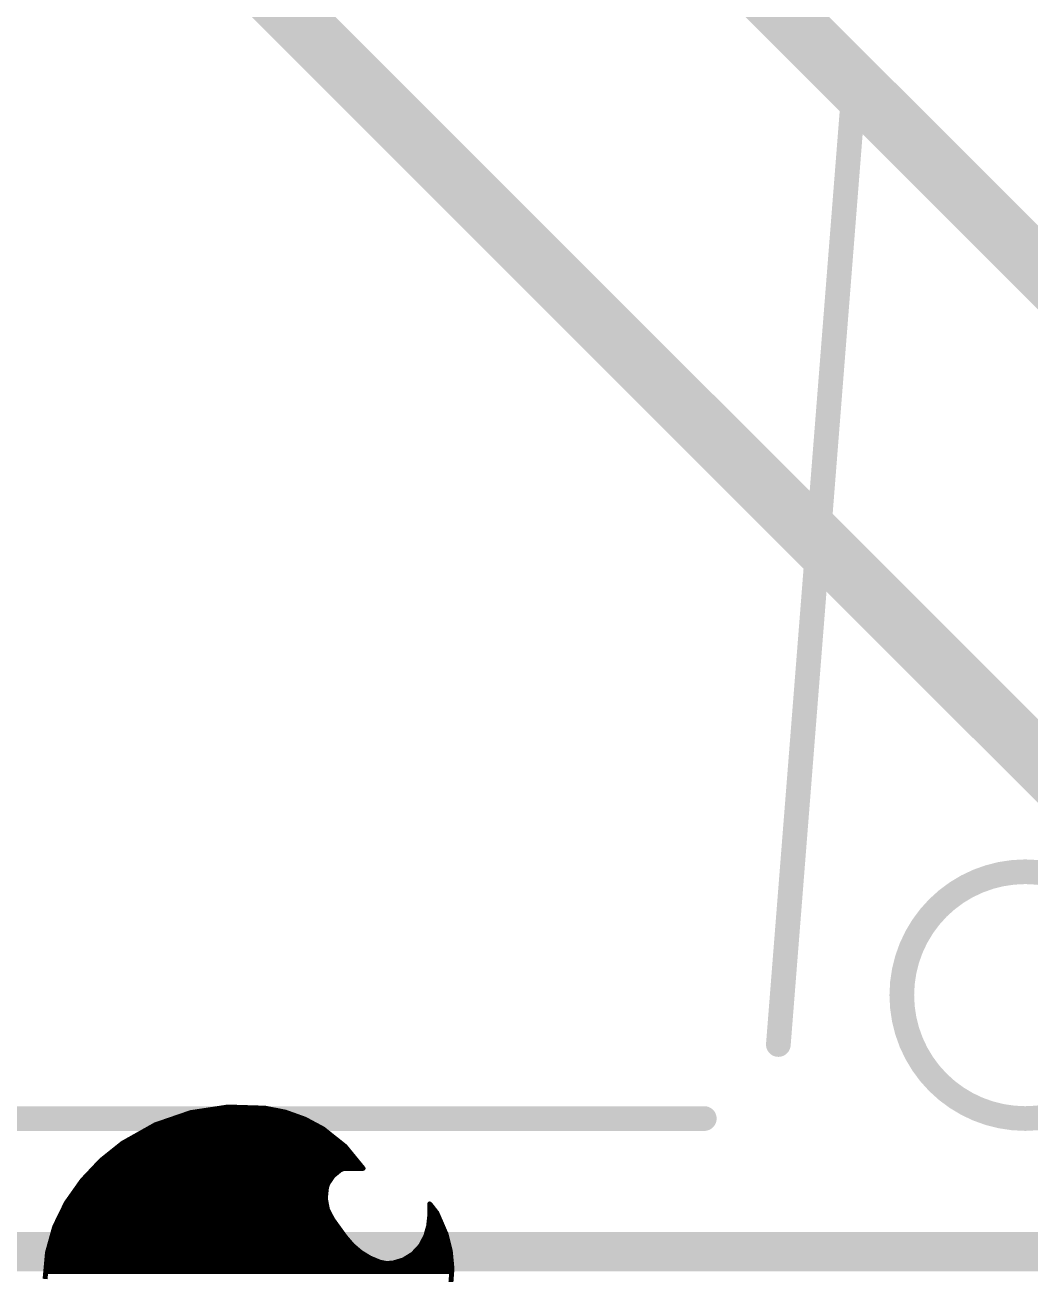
# Model space of a CAD drawing. Extents: x -6.3 to 44.5, y -10.2 to 43.3.
# Drawn here: x 3.74 to 8.91, y 15.07 to 21.5 of the extents above; entities that cross this region are included whole.
import ezdxf

# ---------------------------------------------------------------- set-up
doc = ezdxf.new("R2010")
doc.units = 0
for name, color, linetype in [('1', 12, 'CONTINUOUS'), ('21', 41, 'CONTINUOUS'), ('22', 40, 'CONTINUOUS'), ('51', 53, 'CONTINUOUS')]:
    doc.layers.add(name, color=color, linetype=linetype)

msp = doc.modelspace()

# ---------------------------------------------------------------- linework, layer by layer
at = {"layer": '1', "const_width": 0.3048}
for points in [[(2.54, 24.13), (12.7, 13.97)], [(12.7, 16.51), (5.08, 24.13)]]:
    msp.add_lwpolyline(points, dxfattribs=at)
at = {"layer": '21', "const_width": 0.2032}
msp.add_lwpolyline([(1.5, 15.19), (41.68, 15.19)], dxfattribs=at)
at = {"layer": '22', "const_width": 0.0254}
for points in [[(4.5974, 15.9055), (4.7881, 15.9343)], [(4.7881, 15.9343), (4.9809, 15.9283)], [(4.9809, 15.9283), (5.0849, 15.9076)], [(4.415, 15.8427), (4.5974, 15.9055)], [(4.5088, 15.875), (5.1759, 15.875)], [(4.5826, 15.9004), (5.1051, 15.9004)], [(4.7317, 15.9258), (4.9935, 15.9258)], [(5.0849, 15.9076), (5.1847, 15.8718)], [(5.1847, 15.8718), (5.2781, 15.8217)], [(4.2469, 15.748), (4.415, 15.8427)], [(4.3371, 15.7988), (5.3068, 15.7988)], [(4.3822, 15.8242), (5.2734, 15.8242)], [(4.4351, 15.8496), (5.2261, 15.8496)], [(5.2781, 15.8217), (5.3918, 15.7311)], [(4.1362, 15.6596), (4.2469, 15.748)], [(4.2469, 15.748), (5.3706, 15.748)], [(4.292, 15.7734), (5.3387, 15.7734)], [(4.1515, 15.6718), (5.4403, 15.6718)], [(4.1833, 15.6972), (5.4195, 15.6972)], [(4.2151, 15.7226), (5.3987, 15.7226)], [(5.3918, 15.7311), (5.4839, 15.6185)], [(4.039, 15.5564), (4.1362, 15.6596)], [(4.0999, 15.621), (5.4819, 15.621)], [(4.1238, 15.6464), (5.4611, 15.6464)], [(5.367, 15.6108), (5.3303, 15.5811)], [(5.3805, 15.6165), (5.367, 15.6108)], [(5.395, 15.6185), (5.3805, 15.6165)], [(5.4839, 15.6185), (5.395, 15.6185)], [(3.9573, 15.4407), (4.039, 15.5564)], [(4.0308, 15.5448), (5.3052, 15.5448)], [(4.052, 15.5702), (5.3228, 15.5702)], [(4.0759, 15.5956), (5.3482, 15.5956)], [(5.3035, 15.5423), (5.2959, 15.5219)], [(5.3303, 15.5811), (5.3035, 15.5423)], [(3.9949, 15.494), (5.2929, 15.494)], [(4.0129, 15.5194), (5.2956, 15.5194)], [(5.2959, 15.5219), (5.2898, 15.4647)], [(3.8973, 15.3177), (3.9573, 15.4407)], [(3.9461, 15.4178), (5.2984, 15.4178)], [(3.9591, 15.4432), (5.2937, 15.4432)], [(3.977, 15.4686), (5.2902, 15.4686)], [(5.2898, 15.4647), (5.3002, 15.4081)], [(5.8268, 15.3746), (5.8268, 15.4356)], [(5.8268, 15.4356), (5.8268, 15.4355)], [(5.8268, 15.4355), (5.8293, 15.433)], [(5.8268, 15.4178), (5.8411, 15.4178)], [(5.8293, 15.433), (5.8631, 15.3895)], [(3.9214, 15.367), (5.3212, 15.367)], [(3.9337, 15.3924), (5.3082, 15.3924)], [(5.3002, 15.4081), (5.3264, 15.3568)], [(5.3264, 15.3568), (5.3924, 15.2654)], [(5.8209, 15.3217), (5.8268, 15.3746)], [(5.8259, 15.367), (5.873, 15.367)], [(5.8268, 15.3924), (5.8609, 15.3924)], [(5.8631, 15.3895), (5.8852, 15.3391)], [(3.8605, 15.1858), (3.8973, 15.3177)], [(3.8898, 15.2908), (5.3741, 15.2908)], [(3.8969, 15.3162), (5.3557, 15.3162)], [(3.909, 15.3416), (5.3374, 15.3416)], [(5.8064, 15.2705), (5.8209, 15.3217)], [(5.8121, 15.2908), (5.9061, 15.2908)], [(5.8193, 15.3162), (5.895, 15.3162)], [(5.8231, 15.3416), (5.8841, 15.3416)], [(5.8852, 15.3391), (5.9004, 15.3035)], [(5.9004, 15.3035), (5.9106, 15.2806)], [(3.8756, 15.24), (5.4142, 15.24)], [(3.8827, 15.2654), (5.3924, 15.2654)], [(5.3924, 15.2654), (5.4288, 15.223)], [(5.4288, 15.223), (5.4712, 15.1867)], [(5.7794, 15.2197), (5.8064, 15.2705)], [(5.7902, 15.24), (5.9208, 15.24)], [(5.8037, 15.2654), (5.9144, 15.2654)], [(5.9106, 15.2806), (5.9325, 15.1928)], [(3.8481, 15.0495), (3.8605, 15.1858)], [(3.8585, 15.1638), (5.5083, 15.1638)], [(3.8614, 15.1892), (5.4683, 15.1892)], [(3.8685, 15.2146), (5.4386, 15.2146)], [(5.4712, 15.1867), (5.5187, 15.1574)], [(5.5187, 15.1574), (5.5702, 15.1359)], [(5.6913, 15.1474), (5.7402, 15.1777)], [(5.7177, 15.1638), (5.9353, 15.1638)], [(5.7402, 15.1777), (5.7794, 15.2197)], [(5.7509, 15.1892), (5.9329, 15.1892)], [(5.7746, 15.2146), (5.9271, 15.2146)], [(5.9325, 15.1928), (5.9411, 15.1028)], [(3.8539, 15.113), (5.9401, 15.113)], [(3.8562, 15.1384), (5.5642, 15.1384)], [(5.5702, 15.1359), (5.6029, 15.1294)], [(5.6029, 15.1294), (5.6363, 15.1308)], [(5.6363, 15.1308), (5.6913, 15.1474)], [(5.6615, 15.1384), (5.9377, 15.1384)], [(5.9411, 15.1028), (5.9345, 15.0159)], [(3.8516, 15.0876), (5.9399, 15.0876)]]:
    msp.add_lwpolyline(points, dxfattribs=at)
at = {"layer": '22', "const_width": 0.0127}
for points in [[(4.7883, 15.9407, 1), (4.7879, 15.928)], [(4.789, 15.9281, 1), (4.7871, 15.9406)], [(4.9821, 15.9345, 1), (4.9797, 15.9221)], [(4.9807, 15.922, 1), (4.9811, 15.9346)], [(4.5088, 15.8813, 1), (4.5088, 15.8687)], [(4.5826, 15.9068, 1), (4.5826, 15.8941)], [(4.5964, 15.9118, 1), (4.5983, 15.8992)], [(4.5994, 15.8995, 1), (4.5953, 15.9115)], [(4.7317, 15.9322, 1), (4.7317, 15.9195)], [(4.9935, 15.9195, 1), (4.9935, 15.9322)], [(5.087, 15.9136, 1), (5.0827, 15.9017)], [(5.0836, 15.9014, 1), (5.0861, 15.9139)], [(5.1051, 15.8941, 1), (5.1051, 15.9068)], [(5.1759, 15.8687, 1), (5.1759, 15.8813)], [(5.1877, 15.8774, 1), (5.1817, 15.8662)], [(5.1825, 15.8659, 1), (5.1868, 15.8778)], [(4.3822, 15.8306, 1), (4.3822, 15.8179)], [(4.4129, 15.8487, 1), (4.417, 15.8367)], [(4.4181, 15.8371, 1), (4.4119, 15.8482)], [(4.4351, 15.8559, 1), (4.4351, 15.8433)], [(5.2261, 15.8433, 1), (5.2261, 15.8559)], [(5.2821, 15.8267, 1), (5.2741, 15.8167)], [(5.2734, 15.8179, 1), (5.2734, 15.8306)], [(5.2751, 15.8161, 1), (5.2811, 15.8273)], [(4.2469, 15.7544, 1), (4.2469, 15.7417)], [(4.2438, 15.7535, 1), (4.25, 15.7425)], [(4.2509, 15.743, 1), (4.2429, 15.753)], [(4.292, 15.7797, 1), (4.292, 15.7671)], [(4.3371, 15.8051, 1), (4.3371, 15.7925)], [(5.3068, 15.7925, 1), (5.3068, 15.8051)], [(5.3387, 15.7671, 1), (5.3387, 15.7797)], [(5.3706, 15.7417, 1), (5.3706, 15.7544)], [(4.1515, 15.6782, 1), (4.1515, 15.6655)], [(4.1833, 15.7035, 1), (4.1833, 15.6909)], [(4.2151, 15.7289, 1), (4.2151, 15.7163)], [(5.3967, 15.7351, 1), (5.3869, 15.727)], [(5.3879, 15.7261, 1), (5.3958, 15.736)], [(5.3987, 15.7163, 1), (5.3987, 15.7289)], [(5.4195, 15.6909, 1), (5.4195, 15.7035)], [(5.4403, 15.6655, 1), (5.4403, 15.6782)], [(4.0999, 15.6273, 1), (4.0999, 15.6147)], [(4.1238, 15.6527, 1), (4.1238, 15.6401)], [(4.1322, 15.6645, 1), (4.1402, 15.6546)], [(4.1408, 15.6552, 1), (4.1316, 15.6639)], [(5.3645, 15.6166, 1), (5.3695, 15.605)], [(5.371, 15.6059, 1), (5.363, 15.6157)], [(5.3796, 15.6228, 1), (5.3813, 15.6102)], [(5.383, 15.6107, 1), (5.378, 15.6224)], [(5.395, 15.6249, 1), (5.395, 15.6122)], [(5.3959, 15.6122, 1), (5.3941, 15.6248)], [(5.4611, 15.6401, 1), (5.4611, 15.6527)], [(5.479, 15.6145, 1), (5.4888, 15.6225)], [(5.4819, 15.6147, 1), (5.4819, 15.6273)], [(5.4839, 15.6122, 1), (5.4839, 15.6249)], [(4.0308, 15.5511, 1), (4.0308, 15.5385)], [(4.0344, 15.5608, 1), (4.0437, 15.5521)], [(4.0442, 15.5528, 1), (4.0338, 15.5601)], [(4.052, 15.5766, 1), (4.052, 15.5639)], [(4.0759, 15.602, 1), (4.0759, 15.5893)], [(5.3095, 15.5401, 1), (5.2975, 15.5445)], [(5.3052, 15.5385, 1), (5.3052, 15.5511)], [(5.3228, 15.5639, 1), (5.3228, 15.5766)], [(5.3263, 15.5861, 1), (5.3343, 15.5762)], [(5.3355, 15.5775, 1), (5.3251, 15.5847)], [(5.3482, 15.5893, 1), (5.3482, 15.602)], [(3.9949, 15.5004, 1), (3.9949, 15.4877)], [(4.0129, 15.5258, 1), (4.0129, 15.5131)], [(5.3022, 15.5212, 1), (5.2896, 15.5226)], [(5.2899, 15.5241, 1), (5.3019, 15.5197)], [(5.2929, 15.4877, 1), (5.2929, 15.5004)], [(5.2956, 15.5131, 1), (5.2956, 15.5258)], [(5.2983, 15.5459, 1), (5.3087, 15.5387)], [(3.9461, 15.4242, 1), (3.9461, 15.4115)], [(3.9521, 15.4444, 1), (3.9625, 15.437)], [(3.963, 15.4379, 1), (3.9516, 15.4435)], [(3.9591, 15.4496, 1), (3.9591, 15.4369)], [(3.977, 15.4749, 1), (3.977, 15.4623)], [(5.296, 15.4658, 1), (5.2835, 15.4635)], [(5.2834, 15.4653, 1), (5.2961, 15.464)], [(5.2902, 15.4623, 1), (5.2902, 15.4749)], [(5.2937, 15.4369, 1), (5.2937, 15.4496)], [(5.2984, 15.4115, 1), (5.2984, 15.4242)], [(5.8313, 15.44, 1), (5.8223, 15.431)], [(5.8268, 15.4242, 1), (5.8268, 15.4115)], [(5.8332, 15.4356, 1), (5.8205, 15.4356)], [(5.8332, 15.4356, 1), (5.8205, 15.4356)], [(5.8205, 15.4355, 1), (5.8332, 15.4355)], [(5.8343, 15.4369, 1), (5.8243, 15.4291)], [(5.8248, 15.4285, 1), (5.8338, 15.4375)], [(5.8411, 15.4115, 1), (5.8411, 15.4242)], [(3.9214, 15.3734, 1), (3.9214, 15.3607)], [(3.9337, 15.3987, 1), (3.9337, 15.3861)], [(5.3059, 15.411, 1), (5.2946, 15.4052)], [(5.294, 15.4069, 1), (5.3065, 15.4092)], [(5.3082, 15.3861, 1), (5.3082, 15.3987)], [(5.3315, 15.3605, 1), (5.3213, 15.3531)], [(5.3207, 15.3539, 1), (5.3321, 15.3597)], [(5.3212, 15.3607, 1), (5.3212, 15.3734)], [(5.8259, 15.3734, 1), (5.8259, 15.3607)], [(5.8331, 15.3739, 1), (5.8205, 15.3753)], [(5.8268, 15.3987, 1), (5.8268, 15.3861)], [(5.8205, 15.3746, 1), (5.8332, 15.3746)], [(5.8689, 15.3921, 1), (5.8573, 15.387)], [(5.8581, 15.3856, 1), (5.8681, 15.3934)], [(5.8609, 15.3861, 1), (5.8609, 15.3987)], [(5.873, 15.3607, 1), (5.873, 15.3734)], [(3.8898, 15.2972, 1), (3.8898, 15.2845)], [(3.8969, 15.3225, 1), (3.8969, 15.3099)], [(3.8916, 15.3204, 1), (3.903, 15.3149)], [(3.9034, 15.316, 1), (3.8912, 15.3194)], [(3.909, 15.348, 1), (3.909, 15.3353)], [(5.3374, 15.3353, 1), (5.3374, 15.348)], [(5.3557, 15.3099, 1), (5.3557, 15.3225)], [(5.3741, 15.2845, 1), (5.3741, 15.2972)], [(5.8121, 15.2972, 1), (5.8121, 15.2845)], [(5.8193, 15.3225, 1), (5.8193, 15.3099)], [(5.8146, 15.3224, 1), (5.8272, 15.321)], [(5.827, 15.32, 1), (5.8148, 15.3234)], [(5.8231, 15.348, 1), (5.8231, 15.3353)], [(5.891, 15.3416, 1), (5.8794, 15.3366)], [(5.8794, 15.3366, 1), (5.891, 15.3416)], [(5.8841, 15.3353, 1), (5.8841, 15.348)], [(5.9062, 15.3061, 1), (5.8946, 15.3009)], [(5.8946, 15.301, 1), (5.9062, 15.306)], [(5.895, 15.3099, 1), (5.895, 15.3225)], [(5.9061, 15.2845, 1), (5.9061, 15.2972)], [(3.8756, 15.2463, 1), (3.8756, 15.2337)], [(3.8827, 15.2718, 1), (3.8827, 15.2591)], [(5.3972, 15.2695, 1), (5.3876, 15.2613)], [(5.3873, 15.2617, 1), (5.3975, 15.2691)], [(5.3924, 15.2591, 1), (5.3924, 15.2718)], [(5.4142, 15.2337, 1), (5.4142, 15.2463)], [(5.4329, 15.2279, 1), (5.4247, 15.2182)], [(5.424, 15.2189, 1), (5.4336, 15.2272)], [(5.7902, 15.2463, 1), (5.7902, 15.2337)], [(5.8037, 15.2718, 1), (5.8037, 15.2591)], [(5.8003, 15.2722, 1), (5.8125, 15.2688)], [(5.812, 15.2675, 1), (5.8008, 15.2735)], [(5.9168, 15.2821, 1), (5.9044, 15.2791)], [(5.9048, 15.278, 1), (5.9164, 15.2832)], [(5.9144, 15.2591, 1), (5.9144, 15.2718)], [(5.9208, 15.2337, 1), (5.9208, 15.2463)], [(3.8585, 15.1701, 1), (3.8585, 15.1575)], [(3.8544, 15.1875, 1), (3.8666, 15.1841)], [(3.8668, 15.1852, 1), (3.8542, 15.1864)], [(3.8614, 15.1956, 1), (3.8614, 15.1829)], [(3.8685, 15.221, 1), (3.8685, 15.2083)], [(5.4386, 15.2083, 1), (5.4386, 15.221)], [(5.4745, 15.1921, 1), (5.4679, 15.1813)], [(5.4671, 15.1819, 1), (5.4753, 15.1915)], [(5.4683, 15.1829, 1), (5.4683, 15.1956)], [(5.5083, 15.1575, 1), (5.5083, 15.1701)], [(5.5211, 15.1632, 1), (5.5162, 15.1515)], [(5.5154, 15.152, 1), (5.522, 15.1628)], [(5.7177, 15.1701, 1), (5.7177, 15.1575)], [(5.7355, 15.1821, 1), (5.7448, 15.1734)], [(5.7435, 15.1724, 1), (5.7368, 15.1831)], [(5.7509, 15.1956, 1), (5.7509, 15.1829)], [(5.7746, 15.221, 1), (5.7746, 15.2083)], [(5.7738, 15.2227, 1), (5.785, 15.2168)], [(5.7841, 15.2154, 1), (5.7748, 15.2241)], [(5.9389, 15.1935, 1), (5.9262, 15.1922)], [(5.9264, 15.1913, 1), (5.9387, 15.1944)], [(5.9271, 15.2083, 1), (5.9271, 15.221)], [(5.9329, 15.1829, 1), (5.9329, 15.1956)], [(5.9353, 15.1575, 1), (5.9353, 15.1701)], [(3.8539, 15.1194, 1), (3.8539, 15.1067)], [(3.8562, 15.1448, 1), (3.8562, 15.1321)], [(5.5714, 15.1421, 1), (5.569, 15.1297)], [(5.5642, 15.1321, 1), (5.5642, 15.1448)], [(5.5678, 15.13, 1), (5.5726, 15.1418)], [(5.6027, 15.1357, 1), (5.6032, 15.123)], [(5.6017, 15.1232, 1), (5.6042, 15.1356)], [(5.6345, 15.1369, 1), (5.6381, 15.1247)], [(5.6366, 15.1245, 1), (5.636, 15.1371)], [(5.6615, 15.1448, 1), (5.6615, 15.1321)], [(5.688, 15.1528, 1), (5.6947, 15.142)], [(5.6932, 15.1413, 1), (5.6895, 15.1535)], [(5.9474, 15.1023, 1), (5.9348, 15.1033)], [(5.9348, 15.1022, 1), (5.9474, 15.1034)], [(5.9377, 15.1321, 1), (5.9377, 15.1448)], [(5.9401, 15.1067, 1), (5.9401, 15.1194)], [(3.8516, 15.0939, 1), (3.8516, 15.0813)], [(5.9399, 15.0813, 1), (5.9399, 15.0939)]]:
    msp.add_lwpolyline(points, format="xyb", dxfattribs=at)
at = {"layer": '51', "const_width": 0.127}
for points in [[(8.001, 21.082), (7.62, 16.256)], [(3.048, 15.875), (7.239, 15.875)], [(1.5, 15.19), (41.68, 15.19)]]:
    msp.add_lwpolyline(points, dxfattribs=at)
at = {"layer": '51'}
for points, const_width in [([(8.0327, 21.0795, 1), (7.9693, 21.0845)], 0.0635), ([(8.89, 15.875, 1), (8.89, 17.145, 1), (8.89, 15.875)], 0.127), ([(7.5883, 16.2585, 1), (7.6517, 16.2535)], 0.0635), ([(7.239, 15.8432, 1), (7.239, 15.9068)], 0.0635)]:
    msp.add_lwpolyline(points, format="xyb", dxfattribs=dict(at, const_width=const_width))

doc.saveas('drawing.dxf')
